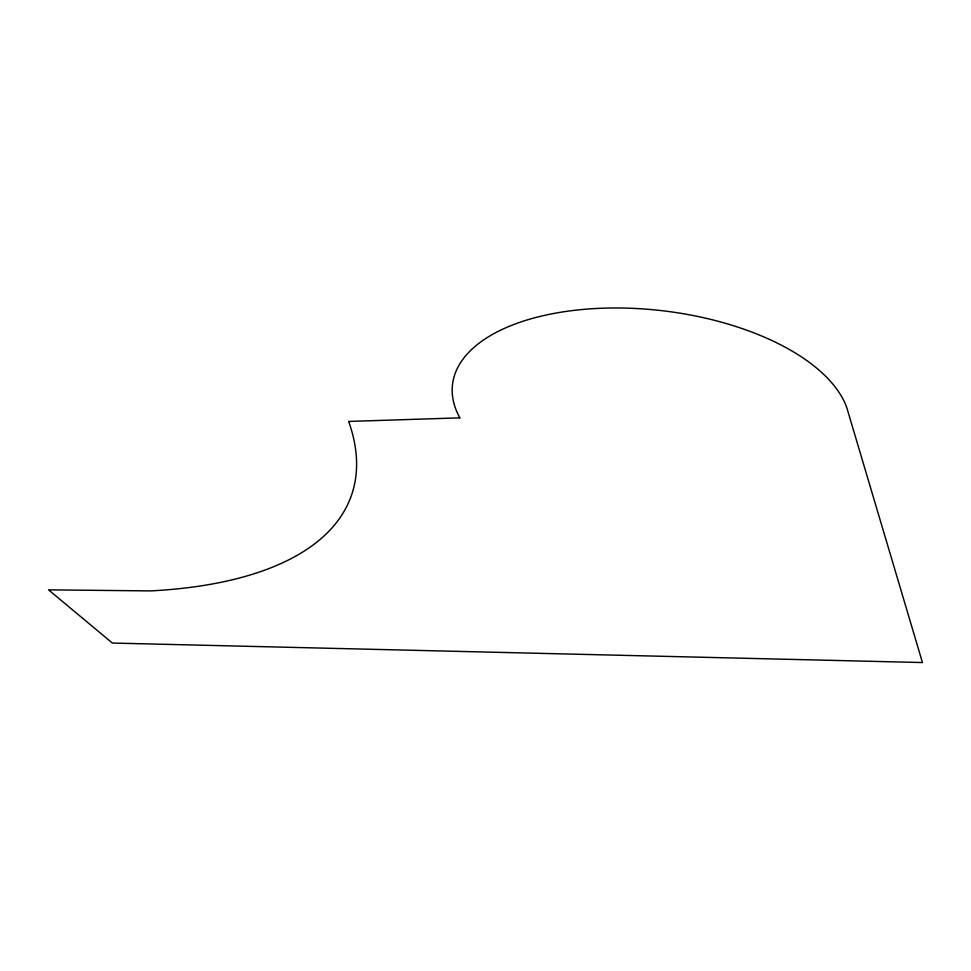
<?xml version="1.0" encoding="UTF-8"?>
<svg xmlns="http://www.w3.org/2000/svg" width="971" height="971" viewBox="0 0 971 971"><rect width="100%" height="100%" fill="white"/><g stroke="black" fill="none" stroke-linecap="round" stroke-linejoin="round"><path stroke-width="1.46" d="M459.841 417.858L348.662 421.438A526.67 218.366 19.1 0 1 150.675 590.902L48.55 589.858L112.381 643.057L922.45 662.55L846.785 407.626A199.953 97.804 6.7 0 0 605.868 308.11A199.953 97.804 6.7 0 0 459.841 417.858"/></g></svg>
